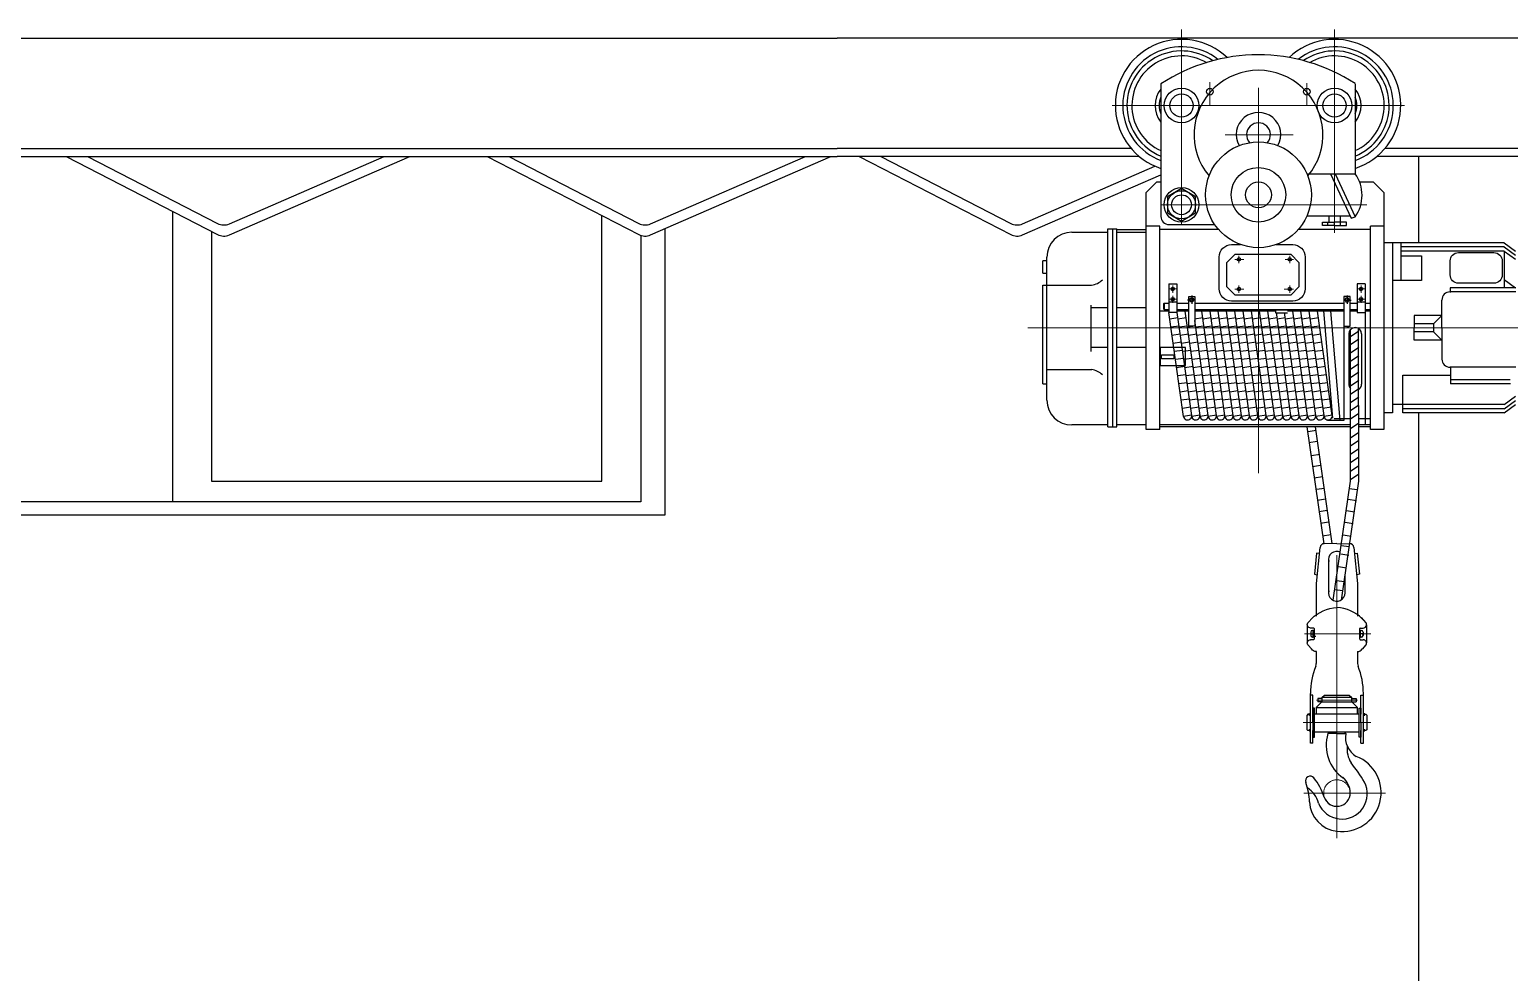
# Model space of a CAD drawing. Extents: x 3335981 to 3441081, y -1359715 to -1003315.
# Drawn here: x 3352496 to 3355244, y -1308345 to -1306594 of the extents above; entities that cross this region are included whole.
import ezdxf

# ---------------------------------------------------------------- set-up
doc = ezdxf.new("R2010")
doc.units = 0
doc.header["$LTSCALE"] = 1000
doc.header["$MEASUREMENT"] = 0
doc.linetypes.add('CENTER2', pattern=[28.575, 19.05, -3.175, 3.175, -3.175])
doc.layers.get('0').update_dxf_attribs({"color": 2})
doc.layers.add('2', color=6, linetype='Continuous')
doc.layers.add('2点划线', color=2, linetype='CENTER2', lineweight=18)

# ---------------------------------------------------------------- blocks, each defined once
blk = doc.blocks.new('DC')
h = blk.add_hatch()
h.set_pattern_fill('ANSI38', color=256, scale=0.1536, style=0)
h.set_pattern_definition([(45, (3481798.1447, -1379464.8606), (-0.34484184, 0.34484184), []), (135, (3481798.1447, -1379464.8606), (-1.0345255, 0.34484184), [1.2192, -0.73152])])
h.paths.add_polyline_path([(3482236.9, -1379191), (3482235.3, -1379191), (3482235.3, -1379191.8), (3482235.3, -1379191.8), (3482235.3, -1379193.2), (3482236.9, -1379193.2)])
h = blk.add_hatch()
h.set_pattern_fill('ANSI38', color=256, scale=0.1536, style=0)
h.set_pattern_definition([(135, (3482775.566, -1379464.8606), (0.34484184, 0.34484184), []), (45, (3482775.566, -1379464.8606), (1.0345255, 0.34484184), [1.2192, -0.73152])])
h.paths.add_polyline_path([(3482336.8, -1379191), (3482338.4, -1379191), (3482338.4, -1379191.8), (3482338.4, -1379191.8), (3482338.4, -1379193.2), (3482336.8, -1379193.2)])
h = blk.add_hatch()
h.set_pattern_fill('ANSI38', color=256, scale=0.1536, style=0)
h.set_pattern_definition([(45, (3481798.14737, -1379494.4527), (-0.34484184, 0.34484184), []), (135, (3481798.14737, -1379494.4527), (-1.0345255, 0.34484184), [1.2192, -0.73152])])
h.paths.add_polyline_path([(3482236.9, -1379220.6), (3482235.3, -1379220.6), (3482235.3, -1379221.4), (3482235.3, -1379221.4), (3482235.3, -1379222.8), (3482236.9, -1379222.8)])
h = blk.add_hatch()
h.set_pattern_fill('ANSI38', color=256, scale=0.1536, style=0)
h.set_pattern_definition([(135, (3482775.5633, -1379494.4527), (0.34484184, 0.34484184), []), (45, (3482775.5633, -1379494.4527), (1.0345255, 0.34484184), [1.2192, -0.73152])])
h.paths.add_polyline_path([(3482336.8, -1379220.6), (3482338.4, -1379220.6), (3482338.4, -1379221.4), (3482338.4, -1379221.4), (3482338.4, -1379222.8), (3482336.8, -1379222.8)])
for p, q in [((3478680.2, -1377936), (3481359.1, -1377936)), ((3491817.9, -1377936), (3481359.1, -1377936)), ((3481959.9, -1378020.8), (3481959.9, -1378266.9)), ((3482320.9, -1378020.5), (3482320.9, -1378187.9)), ((3478928.6, -1378155.5), (3481359.1, -1378155.5)), ((3478934.8, -1378140.7), (3481359.1, -1378140.7)), ((3479926.8, -1378155.5), (3480208.2, -1378300.7)), ((3479966.9, -1378155.5), (3480208.2, -1378280)), ((3480230.2, -1378301.4), (3480565, -1378155.5)), ((3480230.2, -1378280.7), (3480517.5, -1378155.5)), ((3480708.9, -1378155.5), (3480990.4, -1378300.7)), ((3480749, -1378155.5), (3480990.4, -1378280)), ((3481012.3, -1378301.4), (3481347.2, -1378155.5)), ((3481012.3, -1378280.7), (3481299.7, -1378155.5)), ((3481904.6, -1378140.7), (3481359.1, -1378140.7)), ((3481919.7, -1378155.5), (3481359.1, -1378155.5)), ((3481399.8, -1378155.5), (3481681.2, -1378300.7)), ((3481439.9, -1378155.5), (3481681.2, -1378280)), ((3491345.9, -1378155.5), (3482361.1, -1378155.5)), ((3491345.9, -1378140.7), (3482376.1, -1378140.7)), ((3481703.2, -1378280.7), (3481948.9, -1378173.7)), ((3481703.2, -1378301.4), (3481959.9, -1378189.6)), ((3482231.4, -1378187.9), (3482320.9, -1378187.9)), ((3482274.9, -1378187.9), (3482313.4, -1378270.5)), ((3482283.7, -1378187.9), (3482320.9, -1378267.7)), ((3481932.5, -1378222.7), (3481952.7, -1378202.5)), ((3481952.7, -1378202.5), (3481959.9, -1378202.5)), ((3482328.9, -1378202.5), (3482354.1, -1378202.5)), ((3482354.1, -1378202.5), (3482374.2, -1378222.7)), ((3481932.5, -1378473.9), (3481932.5, -1378222.7)), ((3482374.2, -1378222.7), (3482374.2, -1378473.9)), ((3482231.4, -1378265.9), (3482311.3, -1378265.9)), ((3482271.7, -1378265.9), (3482271.7, -1378278)), ((3482293.2, -1378265.9), (3482293.2, -1378278)), ((3482313.4, -1378270.5), (3482320.9, -1378267.7)), ((3481794.3, -1378296.5), (3481861.6, -1378296.5)), ((3481861.6, -1378658), (3481861.6, -1378289.8)), ((3481861.6, -1378289.8), (3481878.2, -1378289.8)), ((3481870.5, -1378658), (3481870.5, -1378289.8)), ((3481878.2, -1378658), (3481878.2, -1378289.8)), ((3481878.2, -1378296.5), (3481932.5, -1378296.5)), ((3481957.7, -1378285), (3481932.5, -1378285)), ((3481957.7, -1378291.3), (3481957.7, -1378285)), ((3481957.7, -1378473.9), (3481957.7, -1378291.3)), ((3482067, -1378291.3), (3481957.7, -1378291.3)), ((3481975.3, -1378282.3), (3482060.1, -1378282.3)), ((3482349, -1378291.3), (3482215.4, -1378291.3)), ((3482260.3, -1378278), (3482282.5, -1378278)), ((3482260.3, -1378284.2), (3482260.3, -1378278)), ((3482282.5, -1378284.2), (3482260.3, -1378284.2)), ((3482269.8, -1378284.2), (3482269.8, -1378278)), ((3482282.5, -1378284.2), (3482282.5, -1378278)), ((3482304.6, -1378278), (3482282.5, -1378278)), ((3482282.5, -1378284.2), (3482304.6, -1378284.2)), ((3482293.5, -1378284.2), (3482293.5, -1378278)), ((3482304.6, -1378284.2), (3482304.6, -1378278)), ((3482374.2, -1378285), (3482349, -1378285)), ((3482349, -1378291.3), (3482349, -1378285)), ((3482349, -1378473.9), (3482349, -1378291.3)), ((3482390.2, -1378315.9), (3482374.2, -1378315.9)), ((3482390.2, -1378315.9), (3482390.2, -1378631.9)), ((3482597.5, -1378315.9), (3482390.2, -1378315.9)), ((3482405.6, -1378315.9), (3482405.6, -1378386.2)), ((3482597.5, -1378323.6), (3482405.6, -1378323.6)), ((3482597.5, -1378315.9), (3482409.3, -1378315.9)), ((3482597.5, -1378315.9), (3482618.6, -1378331.3)), ((3482597.5, -1378323.6), (3482618.6, -1378338.9)), ((3481740.5, -1378372.2), (3481740.5, -1378349.3)), ((3481748.2, -1378349.3), (3481740.5, -1378349.3)), ((3481748.2, -1378608.3), (3481748.2, -1378342.6)), ((3482597.5, -1378331.3), (3482405.6, -1378331.3)), ((3482405.6, -1378340.2), (3482444, -1378340.2)), ((3482444, -1378340.2), (3482444, -1378386.2)), ((3482597.5, -1378331.3), (3482597.5, -1378399.6)), ((3482597.5, -1378331.3), (3482618.6, -1378346.6)), ((3481740.5, -1378372.2), (3481748.2, -1378372.2)), ((3482597.5, -1378384.1), (3482618.6, -1378399.4)), ((3481740.5, -1378395), (3481831.4, -1378395)), ((3481740.5, -1378578.3), (3481740.5, -1378395)), ((3481974.6, -1378392.4), (3481974.6, -1378445.6)), ((3481974.6, -1378392.4), (3481989.4, -1378392.4)), ((3481979.2, -1378403.3), (3481983.9, -1378399.2)), ((3481980.4, -1378404.7), (3481985, -1378400.6)), ((3481989.4, -1378392.4), (3481989.4, -1378445.6)), ((3482339.1, -1378392.4), (3482324.3, -1378392.4)), ((3482324.3, -1378392.4), (3482324.3, -1378445.6)), ((3482328.8, -1378403.3), (3482333.5, -1378399.2)), ((3482330, -1378404.7), (3482334.7, -1378400.6)), ((3482339.1, -1378392.4), (3482339.1, -1378445.6)), ((3482444, -1378386.2), (3482390.2, -1378386.2)), ((3482619.2, -1378399.6), (3482497.1, -1378399.6)), ((3482497.1, -1378399.6), (3482497.1, -1378408.3)), ((3482619.2, -1378407.3), (3482497.1, -1378407.3)), ((3481830.4, -1378517.9), (3481830.4, -1378431.9)), ((3481861.6, -1378437.1), (3481830.4, -1378437.1)), ((3481932.5, -1378437.1), (3481878.2, -1378437.1)), ((3481964.6, -1378429.3), (3481965.8, -1378428.1)), ((3481964.6, -1378429.3), (3481964.6, -1378438.4)), ((3481964.6, -1378438.4), (3481965.8, -1378439.7)), ((3481965.8, -1378428.1), (3481965.8, -1378439.7)), ((3481965.8, -1378428.1), (3481974.6, -1378428.1)), ((3481965.8, -1378439.7), (3481974.6, -1378439.7)), ((3481974.6, -1378426), (3481989.4, -1378426)), ((3481979.2, -1378422.1), (3481983.9, -1378418.1)), ((3481980.4, -1378423.6), (3481985, -1378419.5)), ((3481989.4, -1378428.1), (3482011.6, -1378428.1)), ((3481989.4, -1378439.7), (3482011.6, -1378439.7)), ((3482011.6, -1378415.7), (3482022.9, -1378415.7)), ((3482011.6, -1378470.9), (3482011.6, -1378415.7)), ((3482022.9, -1378415.7), (3482022.9, -1378470.9)), ((3482022.9, -1378428.1), (3482300, -1378428.1)), ((3482022.9, -1378439.7), (3482300, -1378439.7)), ((3482311.4, -1378415.7), (3482300, -1378415.7)), ((3482300, -1378415.7), (3482300, -1378470.9)), ((3482311.4, -1378470.9), (3482311.4, -1378415.7)), ((3482311.4, -1378428.1), (3482324.3, -1378428.1)), ((3482311.4, -1378439.7), (3482324.3, -1378439.7)), ((3482324.3, -1378426), (3482339.1, -1378426)), ((3482328.8, -1378422.1), (3482333.5, -1378418.1)), ((3482330, -1378423.6), (3482334.7, -1378419.5)), ((3482339.1, -1378428.1), (3482349, -1378428.1)), ((3482339.1, -1378439.7), (3482349, -1378439.7)), ((3482481.8, -1378473.9), (3482481.8, -1378422.6)), ((3481974.6, -1378443), (3481957.7, -1378443)), ((3482002, -1378638.5), (3481974.6, -1378445.6)), ((3481989.4, -1378445.6), (3481974.6, -1378445.6)), ((3481991.6, -1378455.7), (3481976.4, -1378457.9)), ((3482011.6, -1378443), (3481989.4, -1378443)), ((3482017.2, -1378637), (3481990.1, -1378445.6)), ((3482006.9, -1378455.7), (3481991.7, -1378457.9)), ((3482032.6, -1378637), (3482005.1, -1378443)), ((3482037.6, -1378455.7), (3482022.4, -1378457.9)), ((3482172.9, -1378443), (3482022.9, -1378443)), ((3482047.9, -1378637), (3482022.9, -1378460.4)), ((3482063.3, -1378637), (3482035.8, -1378443)), ((3482053, -1378455.7), (3482037.8, -1378457.9)), ((3482078.7, -1378637), (3482051.2, -1378443)), ((3482068.4, -1378455.7), (3482053.2, -1378457.9)), ((3482094, -1378637), (3482066.5, -1378443)), ((3482083.7, -1378455.7), (3482068.5, -1378457.9)), ((3482109.4, -1378637), (3482081.9, -1378443)), ((3482099.1, -1378455.7), (3482083.9, -1378457.9)), ((3482124.7, -1378637), (3482097.3, -1378443)), ((3482114.4, -1378455.7), (3482099.2, -1378457.9)), ((3482140.1, -1378637), (3482112.6, -1378443)), ((3482129.8, -1378455.7), (3482114.6, -1378457.9)), ((3482155.5, -1378637), (3482128, -1378443)), ((3482145.2, -1378455.7), (3482130, -1378457.9)), ((3482170.8, -1378637), (3482143.3, -1378443)), ((3482160.5, -1378455.7), (3482145.3, -1378457.9)), ((3482186.2, -1378637), (3482158.7, -1378443)), ((3482175.9, -1378455.7), (3482160.7, -1378457.9)), ((3482195.3, -1378441.4), (3482172.9, -1378441.4)), ((3482172.9, -1378441.4), (3482172.9, -1378446)), ((3482172.9, -1378446), (3482195.3, -1378446)), ((3482201.5, -1378637), (3482174.4, -1378445.6)), ((3482191.2, -1378455.7), (3482176, -1378457.9)), ((3482216.9, -1378637), (3482189.8, -1378445.6)), ((3482206.6, -1378455.7), (3482191.4, -1378457.9)), ((3482300, -1378443), (3482195.3, -1378443)), ((3482232.3, -1378637), (3482204.8, -1378443)), ((3482222, -1378455.7), (3482206.8, -1378457.9)), ((3482247.6, -1378637), (3482220.1, -1378443)), ((3482237.3, -1378455.7), (3482222.1, -1378457.9)), ((3482263, -1378637), (3482235.5, -1378443)), ((3482252.7, -1378455.7), (3482237.5, -1378457.9)), ((3482278.3, -1378637), (3482250.9, -1378443)), ((3482262, -1378442.7), (3482278.9, -1378641.5)), ((3482274.8, -1378442.7), (3482292.1, -1378646.3)), ((3482324.3, -1378443), (3482311.4, -1378443)), ((3482324.3, -1378445.6), (3482339.1, -1378445.6)), ((3482349, -1378443), (3482339.1, -1378443)), ((3482339.1, -1378445.6), (3482339.1, -1378653.9)), ((3482481.8, -1378451.1), (3482430.3, -1378451.1)), ((3482430.3, -1378451.1), (3482430.3, -1378473.9)), ((3482466, -1378466.4), (3482430.3, -1378466.4)), ((3482481.8, -1378451.1), (3482466, -1378466.4)), ((3482466, -1378466.4), (3482466, -1378481.4)), ((3481932.5, -1378662.8), (3481932.5, -1378473.9)), ((3481957.7, -1378653.9), (3481957.7, -1378473.9)), ((3481993.7, -1378470.8), (3481978.5, -1378472.9)), ((3481995.8, -1378485.8), (3481980.6, -1378488)), ((3482009, -1378470.8), (3481994, -1378472.9)), ((3482011.2, -1378485.8), (3481996, -1378488)), ((3482024.4, -1378470.8), (3482009.3, -1378472.9)), ((3482026.5, -1378485.8), (3482011.4, -1378488)), ((3482022.9, -1378470.9), (3482011.6, -1378470.9)), ((3482039.8, -1378470.8), (3482024.7, -1378472.9)), ((3482041.9, -1378485.8), (3482026.7, -1378488)), ((3482055.1, -1378470.8), (3482040.1, -1378472.9)), ((3482057.3, -1378485.8), (3482042.1, -1378488)), ((3482070.5, -1378470.8), (3482055.4, -1378472.9)), ((3482072.6, -1378485.8), (3482057.4, -1378488)), ((3482085.8, -1378470.8), (3482070.8, -1378472.9)), ((3482088, -1378485.8), (3482072.8, -1378488)), ((3482101.2, -1378470.8), (3482086.1, -1378472.9)), ((3482103.3, -1378485.8), (3482088.2, -1378488)), ((3482116.6, -1378470.8), (3482101.5, -1378472.9)), ((3482118.7, -1378485.8), (3482103.5, -1378488)), ((3482131.9, -1378470.8), (3482116.9, -1378472.9)), ((3482134.1, -1378485.8), (3482118.9, -1378488)), ((3482147.3, -1378470.8), (3482132.2, -1378472.9)), ((3482149.4, -1378485.8), (3482134.2, -1378488)), ((3482162.6, -1378470.8), (3482147.6, -1378472.9)), ((3482164.8, -1378485.8), (3482149.6, -1378488)), ((3482178, -1378470.8), (3482162.9, -1378472.9)), ((3482180.1, -1378485.8), (3482165, -1378488)), ((3482193.4, -1378470.8), (3482178.3, -1378472.9)), ((3482195.5, -1378485.8), (3482180.3, -1378488)), ((3482208.7, -1378470.8), (3482193.7, -1378472.9)), ((3482210.9, -1378485.8), (3482195.7, -1378488)), ((3482224.1, -1378470.8), (3482209, -1378472.9)), ((3482226.2, -1378485.8), (3482211, -1378488)), ((3482239.4, -1378470.8), (3482224.4, -1378472.9)), ((3482241.6, -1378485.8), (3482226.4, -1378488)), ((3482254.8, -1378470.8), (3482239.7, -1378472.9)), ((3482256.9, -1378485.8), (3482241.8, -1378488)), ((3482300, -1378470.9), (3482300, -1378646.3)), ((3482300, -1378470.9), (3482311.4, -1378470.9)), ((3482306, -1378470.9), (3482306.1, -1378473.9)), ((3482306, -1378470.9), (3482306.1, -1378473.9)), ((3482306, -1378470.9), (3482306.1, -1378473.9)), ((3482306, -1378470.9), (3482306.1, -1378473.9)), ((3482306, -1378470.9), (3482306.1, -1378473.9)), ((3482306, -1378470.9), (3482306.1, -1378473.9)), ((3482306, -1378470.9), (3482306.1, -1378473.9)), ((3482307.4, -1378470.9), (3482307.5, -1378473.9)), ((3482307.4, -1378470.9), (3482307.5, -1378473.9)), ((3482307.4, -1378470.9), (3482307.5, -1378473.9)), ((3482307.4, -1378470.9), (3482307.5, -1378473.9)), ((3482307.4, -1378470.9), (3482307.5, -1378473.9)), ((3482307.4, -1378470.9), (3482307.5, -1378473.9)), ((3482307.4, -1378470.9), (3482307.5, -1378473.9)), ((3482308.8, -1378485.4), (3482308.8, -1378578.4)), ((3482312.2, -1378758.5), (3482311.9, -1378476.6)), ((3482311.9, -1378489.9), (3482327.3, -1378479.5)), ((3482311.9, -1378504.9), (3482327.3, -1378494.5)), ((3482327.6, -1378758.5), (3482327.2, -1378476.6)), ((3482332.7, -1378485.4), (3482332.7, -1378578.4)), ((3482349, -1378653.9), (3482349, -1378473.9)), ((3482374.2, -1378473.9), (3482374.2, -1378662.8)), ((3482430.3, -1378496.7), (3482430.3, -1378473.9)), ((3482466, -1378481.4), (3482430.3, -1378481.4)), ((3482481.8, -1378496.7), (3482466, -1378481.4)), ((3482481.8, -1378473.9), (3482481.8, -1378531.9)), ((3481861.6, -1378510.7), (3481830.4, -1378510.7)), ((3481932.5, -1378510.7), (3481878.2, -1378510.7)), ((3482005.8, -1378510.8), (3481958.8, -1378510.8)), ((3481958.8, -1378510.8), (3481958.8, -1378543.8)), ((3481998, -1378500.9), (3481982.8, -1378503)), ((3482000.1, -1378515.9), (3481984.9, -1378518.1)), ((3482013.3, -1378500.9), (3481998.1, -1378503)), ((3482015.4, -1378515.9), (3482000.3, -1378518.1)), ((3482005.8, -1378543.8), (3482005.8, -1378510.8)), ((3482028.7, -1378500.9), (3482013.5, -1378503)), ((3482030.8, -1378515.9), (3482015.6, -1378518.1)), ((3482044, -1378500.9), (3482028.8, -1378503)), ((3482046.2, -1378515.9), (3482031, -1378518.1)), ((3482059.4, -1378500.9), (3482044.2, -1378503)), ((3482061.5, -1378515.9), (3482046.3, -1378518.1)), ((3482074.8, -1378500.9), (3482059.6, -1378503)), ((3482076.9, -1378515.9), (3482061.7, -1378518.1)), ((3482090.1, -1378500.9), (3482074.9, -1378503)), ((3482092.2, -1378515.9), (3482077.1, -1378518.1)), ((3482105.5, -1378500.9), (3482090.3, -1378503)), ((3482107.6, -1378515.9), (3482092.4, -1378518.1)), ((3482120.8, -1378500.9), (3482105.6, -1378503)), ((3482123, -1378515.9), (3482107.8, -1378518.1)), ((3482136.2, -1378500.9), (3482121, -1378503)), ((3482138.3, -1378515.9), (3482123.1, -1378518.1)), ((3482151.6, -1378500.9), (3482136.4, -1378503)), ((3482153.7, -1378515.9), (3482138.5, -1378518.1)), ((3482166.9, -1378500.9), (3482151.7, -1378503)), ((3482169, -1378515.9), (3482153.9, -1378518.1)), ((3482182.3, -1378500.9), (3482167.1, -1378503)), ((3482184.4, -1378515.9), (3482169.2, -1378518.1)), ((3482197.6, -1378500.9), (3482182.4, -1378503)), ((3482199.8, -1378515.9), (3482184.6, -1378518.1)), ((3482213, -1378500.9), (3482197.8, -1378503)), ((3482215.1, -1378515.9), (3482199.9, -1378518.1)), ((3482228.4, -1378500.9), (3482213.2, -1378503)), ((3482230.5, -1378515.9), (3482215.3, -1378518.1)), ((3482243.7, -1378500.9), (3482228.5, -1378503)), ((3482245.8, -1378515.9), (3482230.7, -1378518.1)), ((3482259.1, -1378500.9), (3482243.9, -1378503)), ((3482261.2, -1378515.9), (3482246, -1378518.1)), ((3482311.9, -1378520.2), (3482327.3, -1378509.8)), ((3482481.8, -1378496.7), (3482430.3, -1378496.7)), ((3481958.8, -1378543.8), (3482005.8, -1378543.8)), ((3481961, -1378531.3), (3481961, -1378524.1)), ((3481984.1, -1378531.3), (3481961, -1378531.3)), ((3481961.3, -1378524.1), (3481984.1, -1378524.1)), ((3481984.1, -1378524.1), (3481984.1, -1378531.3)), ((3482002.2, -1378531), (3481987, -1378533.1)), ((3482004.4, -1378546), (3481989.2, -1378548.2)), ((3482017.6, -1378531), (3482002.4, -1378533.1)), ((3482019.7, -1378546), (3482004.5, -1378548.2)), ((3482032.9, -1378531), (3482017.8, -1378533.1)), ((3482035.1, -1378546), (3482019.9, -1378548.2)), ((3482048.3, -1378531), (3482033.1, -1378533.1)), ((3482050.4, -1378546), (3482035.2, -1378548.2)), ((3482063.7, -1378531), (3482048.5, -1378533.1)), ((3482065.8, -1378546), (3482050.6, -1378548.2)), ((3482079, -1378531), (3482063.8, -1378533.1)), ((3482081.2, -1378546), (3482066, -1378548.2)), ((3482094.4, -1378531), (3482079.2, -1378533.1)), ((3482096.5, -1378546), (3482081.3, -1378548.2)), ((3482109.7, -1378531), (3482094.6, -1378533.1)), ((3482111.9, -1378546), (3482096.7, -1378548.2)), ((3482125.1, -1378531), (3482109.9, -1378533.1)), ((3482127.2, -1378546), (3482112, -1378548.2)), ((3482140.5, -1378531), (3482125.3, -1378533.1)), ((3482142.6, -1378546), (3482127.4, -1378548.2)), ((3482155.8, -1378531), (3482140.6, -1378533.1)), ((3482158, -1378546), (3482142.8, -1378548.2)), ((3482171.2, -1378531), (3482156, -1378533.1)), ((3482173.3, -1378546), (3482158.1, -1378548.2)), ((3482186.5, -1378531), (3482171.4, -1378533.1)), ((3482188.7, -1378546), (3482173.5, -1378548.2)), ((3482201.9, -1378531), (3482186.7, -1378533.1)), ((3482204, -1378546), (3482188.8, -1378548.2)), ((3482217.3, -1378531), (3482202.1, -1378533.1)), ((3482219.4, -1378546), (3482204.2, -1378548.2)), ((3482232.6, -1378531), (3482217.4, -1378533.1)), ((3482234.8, -1378546), (3482219.6, -1378548.2)), ((3482248, -1378531), (3482232.8, -1378533.1)), ((3482250.1, -1378546), (3482234.9, -1378548.2)), ((3482263.3, -1378531), (3482248.2, -1378533.1)), ((3482265.5, -1378546), (3482250.3, -1378548.2)), ((3482311.9, -1378535.6), (3482327.3, -1378525.2)), ((3482311.9, -1378550.9), (3482327.3, -1378540.5)), ((3482619.2, -1378547.3), (3482497.1, -1378547.3)), ((3482497.7, -1378547.3), (3482497.7, -1378578)), ((3481748.2, -1378551.4), (3481831.6, -1378551.4)), ((3482006.5, -1378561.1), (3481991.3, -1378563.3)), ((3482008.6, -1378576.2), (3481993.4, -1378578.3)), ((3482021.8, -1378561.1), (3482006.7, -1378563.3)), ((3482024, -1378576.2), (3482008.8, -1378578.3)), ((3482037.2, -1378561.1), (3482022, -1378563.3)), ((3482039.3, -1378576.2), (3482024.2, -1378578.3)), ((3482052.6, -1378561.1), (3482037.4, -1378563.3)), ((3482054.7, -1378576.2), (3482039.5, -1378578.3)), ((3482067.9, -1378561.1), (3482052.7, -1378563.3)), ((3482070.1, -1378576.2), (3482054.9, -1378578.3)), ((3482083.3, -1378561.1), (3482068.1, -1378563.3)), ((3482085.4, -1378576.2), (3482070.2, -1378578.3)), ((3482098.6, -1378561.1), (3482083.5, -1378563.3)), ((3482100.8, -1378576.2), (3482085.6, -1378578.3)), ((3482114, -1378561.1), (3482098.8, -1378563.3)), ((3482116.1, -1378576.2), (3482101, -1378578.3)), ((3482129.4, -1378561.1), (3482114.2, -1378563.3)), ((3482131.5, -1378576.2), (3482116.3, -1378578.3)), ((3482144.7, -1378561.1), (3482129.5, -1378563.3)), ((3482146.9, -1378576.2), (3482131.7, -1378578.3)), ((3482160.1, -1378561.1), (3482144.9, -1378563.3)), ((3482162.2, -1378576.2), (3482147, -1378578.3)), ((3482175.4, -1378561.1), (3482160.3, -1378563.3)), ((3482177.6, -1378576.2), (3482162.4, -1378578.3)), ((3482190.8, -1378561.1), (3482175.6, -1378563.3)), ((3482192.9, -1378576.2), (3482177.8, -1378578.3)), ((3482206.2, -1378561.1), (3482191, -1378563.3)), ((3482208.3, -1378576.2), (3482193.1, -1378578.3)), ((3482221.5, -1378561.1), (3482206.3, -1378563.3)), ((3482223.7, -1378576.2), (3482208.5, -1378578.3)), ((3482236.9, -1378561.1), (3482221.7, -1378563.3)), ((3482239, -1378576.2), (3482223.8, -1378578.3)), ((3482252.2, -1378561.1), (3482237.1, -1378563.3)), ((3482254.4, -1378576.2), (3482239.2, -1378578.3)), ((3482267.6, -1378561.1), (3482252.4, -1378563.3)), ((3482269.7, -1378576.2), (3482254.6, -1378578.3)), ((3482311.9, -1378566.3), (3482327.3, -1378555.9)), ((3482311.9, -1378581.7), (3482327.3, -1378571.3)), ((3482409.3, -1378561.6), (3482497.7, -1378561.6)), ((3482409.3, -1378631.9), (3482409.3, -1378561.6)), ((3482608.8, -1378570.3), (3482497.7, -1378570.3)), ((3482609.2, -1378578), (3482497.7, -1378578)), ((3481740.5, -1378578.3), (3481748.2, -1378578.3)), ((3482010.7, -1378591.2), (3481995.6, -1378593.4)), ((3482026.1, -1378591.2), (3482010.9, -1378593.4)), ((3482041.5, -1378591.2), (3482026.3, -1378593.4)), ((3482056.8, -1378591.2), (3482041.6, -1378593.4)), ((3482072.2, -1378591.2), (3482057, -1378593.4)), ((3482087.5, -1378591.2), (3482072.4, -1378593.4)), ((3482102.9, -1378591.2), (3482087.7, -1378593.4)), ((3482118.3, -1378591.2), (3482103.1, -1378593.4)), ((3482133.6, -1378591.2), (3482118.4, -1378593.4)), ((3482149, -1378591.2), (3482133.8, -1378593.4)), ((3482164.3, -1378591.2), (3482149.2, -1378593.4)), ((3482179.7, -1378591.2), (3482164.5, -1378593.4)), ((3482195.1, -1378591.2), (3482179.9, -1378593.4)), ((3482210.4, -1378591.2), (3482195.2, -1378593.4)), ((3482225.8, -1378591.2), (3482210.6, -1378593.4)), ((3482241.1, -1378591.2), (3482226, -1378593.4)), ((3482256.5, -1378591.2), (3482241.3, -1378593.4)), ((3482271.9, -1378591.2), (3482256.7, -1378593.4)), ((3482311.9, -1378597), (3482327.3, -1378586.6)), ((3482311.9, -1378612.4), (3482327.3, -1378602)), ((3482597.5, -1378616.5), (3482618.6, -1378601.2)), ((3482012.9, -1378606.3), (3481997.7, -1378608.4)), ((3482015, -1378621.3), (3481999.8, -1378623.5)), ((3482028.2, -1378606.3), (3482013.1, -1378608.4)), ((3482030.4, -1378621.3), (3482015.2, -1378623.5)), ((3482043.6, -1378606.3), (3482028.4, -1378608.4)), ((3482045.7, -1378621.3), (3482030.5, -1378623.5)), ((3482059, -1378606.3), (3482043.8, -1378608.4)), ((3482061.1, -1378621.3), (3482045.9, -1378623.5)), ((3482074.3, -1378606.3), (3482059.1, -1378608.4)), ((3482076.5, -1378621.3), (3482061.3, -1378623.5)), ((3482089.7, -1378606.3), (3482074.5, -1378608.4)), ((3482091.8, -1378621.3), (3482076.6, -1378623.5)), ((3482105, -1378606.3), (3482089.9, -1378608.4)), ((3482107.2, -1378621.3), (3482092, -1378623.5)), ((3482120.4, -1378606.3), (3482105.2, -1378608.4)), ((3482122.5, -1378621.3), (3482107.3, -1378623.5)), ((3482135.8, -1378606.3), (3482120.6, -1378608.4)), ((3482137.9, -1378621.3), (3482122.7, -1378623.5)), ((3482151.1, -1378606.3), (3482135.9, -1378608.4)), ((3482153.3, -1378621.3), (3482138.1, -1378623.5)), ((3482166.5, -1378606.3), (3482151.3, -1378608.4)), ((3482168.6, -1378621.3), (3482153.4, -1378623.5)), ((3482181.8, -1378606.3), (3482166.7, -1378608.4)), ((3482184, -1378621.3), (3482168.8, -1378623.5)), ((3482197.2, -1378606.3), (3482182, -1378608.4)), ((3482199.3, -1378621.3), (3482184.1, -1378623.5)), ((3482212.6, -1378606.3), (3482197.4, -1378608.4)), ((3482214.7, -1378621.3), (3482199.5, -1378623.5)), ((3482227.9, -1378606.3), (3482212.7, -1378608.4)), ((3482230.1, -1378621.3), (3482214.9, -1378623.5)), ((3482243.3, -1378606.3), (3482228.1, -1378608.4)), ((3482245.4, -1378621.3), (3482230.2, -1378623.5)), ((3482258.6, -1378606.3), (3482243.5, -1378608.4)), ((3482260.8, -1378621.3), (3482245.6, -1378623.5)), ((3482274, -1378606.3), (3482258.8, -1378608.4)), ((3482276.1, -1378621.3), (3482260.9, -1378623.5)), ((3482311.9, -1378627.7), (3482327.3, -1378617.3)), ((3482311.9, -1378643.1), (3482327.3, -1378632.7)), ((3482390.2, -1378631.9), (3482374.2, -1378631.9)), ((3482597.5, -1378616.5), (3482390.2, -1378616.5)), ((3482597.5, -1378624.2), (3482409.3, -1378624.2)), ((3482597.5, -1378631.9), (3482409.3, -1378631.9)), ((3482597.5, -1378624.2), (3482618.6, -1378608.8)), ((3482597.5, -1378631.9), (3482618.6, -1378616.5)), ((3481861.6, -1378654.4), (3481794.3, -1378654.4)), ((3481861.6, -1378658), (3481878.2, -1378658)), ((3481932.5, -1378654.4), (3481878.2, -1378654.4)), ((3482312.1, -1378653.9), (3481957.7, -1378653.9)), ((3481957.7, -1378662.8), (3481957.7, -1378653.9)), ((3482312.1, -1378657.9), (3481957.7, -1378657.9)), ((3482017.1, -1378636.4), (3482002, -1378638.5)), ((3482032.5, -1378636.4), (3482017.3, -1378638.5)), ((3482047.9, -1378636.4), (3482032.7, -1378638.5)), ((3482063.2, -1378636.4), (3482048, -1378638.5)), ((3482078.6, -1378636.4), (3482063.4, -1378638.5)), ((3482093.9, -1378636.4), (3482078.8, -1378638.5)), ((3482109.3, -1378636.4), (3482094.1, -1378638.5)), ((3482124.7, -1378636.4), (3482109.5, -1378638.5)), ((3482140, -1378636.4), (3482124.8, -1378638.5)), ((3482155.4, -1378636.4), (3482140.2, -1378638.5)), ((3482170.7, -1378636.4), (3482155.6, -1378638.5)), ((3482186.1, -1378636.4), (3482170.9, -1378638.5)), ((3482201.5, -1378636.4), (3482186.3, -1378638.5)), ((3482216.8, -1378636.4), (3482201.6, -1378638.5)), ((3482232.2, -1378636.4), (3482217, -1378638.5)), ((3482263, -1378874.9), (3482231.5, -1378657.9)), ((3482247.5, -1378636.4), (3482232.4, -1378638.5)), ((3482278.3, -1378874.8), (3482246.9, -1378657.9)), ((3482262.9, -1378636.4), (3482247.7, -1378638.5)), ((3482278.3, -1378636.4), (3482263.1, -1378638.5)), ((3482300, -1378646.3), (3482269.3, -1378646.3)), ((3482281.7, -1378642.6), (3482312.1, -1378642.6)), ((3482311.9, -1378661), (3482327.3, -1378650.6)), ((3482327.4, -1378642.6), (3482349, -1378642.6)), ((3482349, -1378653.9), (3482327.5, -1378653.9)), ((3482349, -1378657.9), (3482327.5, -1378657.9)), ((3482349, -1378662.8), (3482349, -1378653.9)), ((3481957.7, -1378662.8), (3481932.5, -1378662.8)), ((3482248.4, -1378664.8), (3482233.4, -1378667)), ((3482250.1, -1378685.2), (3482235, -1378687.4)), ((3482311.9, -1378678), (3482327.3, -1378667.6)), ((3482311.9, -1378693.3), (3482327.3, -1378682.9)), ((3482374.2, -1378662.8), (3482349, -1378662.8)), ((3482254.9, -1378709.4), (3482239.9, -1378711.6)), ((3482311.9, -1378708.7), (3482327.3, -1378698.3)), ((3482311.9, -1378724.1), (3482327.3, -1378713.6)), ((3482256.6, -1378729.8), (3482241.5, -1378732)), ((3482311.9, -1378740.1), (3482327.3, -1378729.7)), ((3482259.9, -1378750.7), (3482244.9, -1378752.9)), ((3482280.1, -1378980), (3482312.2, -1378758.5)), ((3482295.4, -1378980), (3482327.6, -1378758.5)), ((3482311.9, -1378755.5), (3482327.3, -1378745.1)), ((3482264, -1378772.1), (3482249, -1378774.3)), ((3482265.7, -1378792.5), (3482250.6, -1378794.7)), ((3482308, -1378792.5), (3482323.1, -1378794.7)), ((3482309.7, -1378772.1), (3482324.7, -1378774.3)), ((3482269, -1378813.4), (3482254, -1378815.6)), ((3482304.7, -1378813.4), (3482319.7, -1378815.6)), ((3482271.5, -1378835), (3482256.5, -1378837.2)), ((3482302.2, -1378835), (3482317.2, -1378837.2)), ((3482275.3, -1378858.6), (3482260.2, -1378860.7)), ((3482286.9, -1378874.7), (3482263.1, -1378874.9)), ((3482286.9, -1378874.7), (3482310.6, -1378874.9)), ((3482294.7, -1378878.1), (3482309.7, -1378880.3)), ((3482298.4, -1378858.6), (3482313.5, -1378860.7)), ((3482249.2, -1378892.3), (3482245, -1378931.7)), ((3482255.4, -1378881.8), (3482248.5, -1378949.1)), ((3482254.2, -1378893.4), (3482249.2, -1378892.3)), ((3482271.7, -1378966.2), (3482271.7, -1378904.5)), ((3482293.9, -1378894), (3482308.9, -1378896.2)), ((3482318.3, -1378881.8), (3482325.3, -1378949.1)), ((3482319.5, -1378893.4), (3482324.5, -1378892.3)), ((3482324.5, -1378892.3), (3482328.7, -1378931.7)), ((3482245, -1378931.7), (3482250.1, -1378933)), ((3482289.7, -1378917.3), (3482304.7, -1378919.5)), ((3482302, -1378966.2), (3482302, -1378934.9)), ((3482328.7, -1378931.7), (3482323.6, -1378933)), ((3482248.5, -1378949.1), (3482248.5, -1379003)), ((3482283, -1378959.8), (3482298.1, -1378962)), ((3482285.9, -1378943.2), (3482301, -1378945.3)), ((3482325.3, -1378949.1), (3482325.3, -1379003)), ((3482248.5, -1379003), (3482248.5, -1379009.3)), ((3482325.3, -1379003), (3482325.3, -1379009.3)), ((3482231.9, -1379025.4), (3482231.9, -1379059.2)), ((3482243.4, -1379031.5), (3482237.9, -1379031.5)), ((3482238.2, -1379039.2), (3482238.2, -1379040.6)), ((3482238.2, -1379040.6), (3482238.2, -1379043.9)), ((3482238.2, -1379043.9), (3482238.2, -1379045.4)), ((3482239.8, -1379042.3), (3482242.8, -1379042.3)), ((3482242.8, -1379036.2), (3482241.3, -1379036.2)), ((3482242.8, -1379041.5), (3482244.6, -1379042.3)), ((3482242.8, -1379042.3), (3482244.6, -1379043.4)), ((3482244.6, -1379032.7), (3482244.6, -1379052)), ((3482329.1, -1379032.7), (3482329.1, -1379052)), ((3482330.9, -1379041.5), (3482329.1, -1379042.3)), ((3482330.9, -1379042.3), (3482329.1, -1379043.4)), ((3482330.3, -1379031.5), (3482335.8, -1379031.5)), ((3482330.9, -1379036.2), (3482332.4, -1379036.2)), ((3482333.9, -1379042.3), (3482330.9, -1379042.3)), ((3482335.5, -1379039.2), (3482335.5, -1379040.6)), ((3482335.5, -1379040.6), (3482335.5, -1379043.9)), ((3482335.5, -1379043.9), (3482335.5, -1379045.4)), ((3482341.8, -1379025.4), (3482341.8, -1379059.2)), ((3482243.4, -1379053.2), (3482237.9, -1379053.2)), ((3482241.3, -1379048.5), (3482242.8, -1379048.5)), ((3482247.7, -1379047.3), (3482244.6, -1379047.3)), ((3482330.3, -1379053.2), (3482335.8, -1379053.2)), ((3482332.4, -1379048.5), (3482330.9, -1379048.5)), ((3482248.5, -1379075.4), (3482248.5, -1379081.7)), ((3482248.5, -1379081.7), (3482248.5, -1379097.6)), ((3482325.3, -1379075.4), (3482325.3, -1379081.7)), ((3482325.3, -1379081.7), (3482325.3, -1379097.6)), ((3482237.7, -1379207.2), (3482237.7, -1379153.4)), ((3482336, -1379207.2), (3482336, -1379153.4)), ((3482242.3, -1379156.5), (3482237.8, -1379156.5)), ((3482242.3, -1379207.2), (3482242.3, -1379156.5)), ((3482245.4, -1379180.3), (3482242.3, -1379180.3)), ((3482242.3, -1379180.3), (3482242.3, -1379207.2)), ((3482245.4, -1379207.2), (3482245.4, -1379180.3)), ((3482259.1, -1379168.5), (3482248.4, -1379179.3)), ((3482248.4, -1379179.3), (3482325.2, -1379179.3)), ((3482248.4, -1379179.3), (3482248.4, -1379191.2)), ((3482251.3, -1379162.4), (3482251.3, -1379168.5)), ((3482259.1, -1379162.4), (3482251.3, -1379162.4)), ((3482259.1, -1379168.5), (3482251.3, -1379168.5)), ((3482259.1, -1379160.8), (3482263.8, -1379156.2)), ((3482314.4, -1379160.8), (3482259.1, -1379160.8)), ((3482259.1, -1379160.8), (3482259.1, -1379168.5)), ((3482259.1, -1379168.5), (3482314.4, -1379168.5)), ((3482263.8, -1379156.2), (3482309.8, -1379156.2)), ((3482309.8, -1379156.2), (3482314.4, -1379160.8)), ((3482314.4, -1379168.5), (3482314.4, -1379160.8)), ((3482314.4, -1379168.5), (3482325.2, -1379179.3)), ((3482314.6, -1379162.4), (3482322.4, -1379162.4)), ((3482314.6, -1379168.5), (3482322.4, -1379168.5)), ((3482322.4, -1379162.4), (3482322.4, -1379168.5)), ((3482325.2, -1379191.2), (3482325.2, -1379179.3)), ((3482328.3, -1379207.2), (3482328.3, -1379180.3)), ((3482328.3, -1379180.3), (3482331.4, -1379180.3)), ((3482331.4, -1379156.5), (3482335.9, -1379156.5)), ((3482331.4, -1379207.2), (3482331.4, -1379156.5)), ((3482331.4, -1379180.3), (3482331.4, -1379191.8)), ((3482233.1, -1379191.8), (3482231.6, -1379193.4)), ((3482231.6, -1379220.5), (3482231.6, -1379193.4)), ((3482235.3, -1379191.8), (3482233.1, -1379191.8)), ((3482235.3, -1379193.2), (3482235.3, -1379191.8)), ((3482236.9, -1379193.2), (3482235.3, -1379193.2)), ((3482236.9, -1379191.8), (3482236.9, -1379193.2)), ((3482236.9, -1379191.8), (3482237.7, -1379191.8)), ((3482237.7, -1379245.6), (3482237.7, -1379207.2)), ((3482242.3, -1379207.2), (3482242.3, -1379234.1)), ((3482245.4, -1379191.2), (3482286.9, -1379191.2)), ((3482245.4, -1379234.1), (3482245.4, -1379207.2)), ((3482286.9, -1379191.2), (3482328.3, -1379191.2)), ((3482328.3, -1379234.1), (3482328.3, -1379207.2)), ((3482331.4, -1379207.2), (3482331.4, -1379234.1)), ((3482336.8, -1379191.8), (3482336, -1379191.8)), ((3482336, -1379245.6), (3482336, -1379207.2)), ((3482336.8, -1379191.8), (3482336.8, -1379193.2)), ((3482336.8, -1379193.2), (3482338.4, -1379193.2)), ((3482338.4, -1379193.2), (3482338.4, -1379191.8)), ((3482338.4, -1379191.8), (3482340.6, -1379191.8)), ((3482340.6, -1379191.8), (3482342.2, -1379193.4)), ((3482342.2, -1379193.4), (3482342.2, -1379220.5)), ((3482231.6, -1379220.5), (3482233.1, -1379222)), ((3482235.3, -1379222), (3482233.1, -1379222)), ((3482236.9, -1379220.6), (3482235.3, -1379220.6)), ((3482235.3, -1379220.6), (3482235.3, -1379222)), ((3482236.9, -1379222), (3482236.9, -1379220.6)), ((3482237.7, -1379222), (3482236.9, -1379222)), ((3482237.7, -1379222), (3482236.9, -1379222)), ((3482242.3, -1379245.6), (3482242.3, -1379222)), ((3482242.3, -1379234.1), (3482245.4, -1379234.1)), ((3482245.4, -1379224.2), (3482328.3, -1379224.2)), ((3482286.9, -1379227.7), (3482270.3, -1379227.7)), ((3482286.9, -1379227.7), (3482303.4, -1379227.7)), ((3482331.4, -1379234.1), (3482328.3, -1379234.1)), ((3482331.4, -1379245.6), (3482331.4, -1379222)), ((3482336.8, -1379222), (3482336, -1379222)), ((3482336.8, -1379222), (3482336.8, -1379220.6)), ((3482336.8, -1379220.6), (3482338.4, -1379220.6)), ((3482338.4, -1379220.6), (3482338.4, -1379222)), ((3482340.6, -1379222), (3482338.4, -1379222)), ((3482342.2, -1379220.5), (3482340.6, -1379222)), ((3482242.3, -1379245.6), (3482237.7, -1379245.6)), ((3482331.4, -1379245.6), (3482336, -1379245.6))]:
    blk.add_line(p, q)
at = {"color": 125}
blk.add_line((3481878.2, -1378291.2), (3481932.5, -1378291.2), dxfattribs=at)
for points in [[(3482024.4, -1378230.4), (3481998.3, -1378215.3), (3481972.2, -1378230.4), (3481972.2, -1378260.5), (3481998.3, -1378275.6), (3482024.4, -1378260.5)], [(3482097.6, -1378337.1), (3482201, -1378337.1), (3482216.4, -1378352.5), (3482216.4, -1378397.6), (3482201, -1378413), (3482097.6, -1378413), (3482082.3, -1378397.6), (3482082.3, -1378352.5)], [(3482013.3, -1378422.2), (3482015.3, -1378418.8), (3482019.2, -1378418.8), (3482021.2, -1378422.2), (3482019.2, -1378425.6), (3482015.3, -1378425.6)], [(3482309.6, -1378422.2), (3482307.7, -1378418.8), (3482303.7, -1378418.8), (3482301.7, -1378422.2), (3482303.7, -1378425.6), (3482307.7, -1378425.6)], [(3482242.8, -1379036.2), (3482244.6, -1379036.2), (3482244.6, -1379048.5), (3482242.8, -1379048.5)], [(3482330.9, -1379036.2), (3482329.1, -1379036.2), (3482329.1, -1379048.5), (3482330.9, -1379048.5)], [(3482236.9, -1379193.2), (3482235.3, -1379193.2), (3482235.3, -1379191), (3482236.9, -1379191)], [(3482336.8, -1379193.2), (3482338.4, -1379193.2), (3482338.4, -1379191), (3482336.8, -1379191)], [(3482236.9, -1379222.8), (3482235.3, -1379222.8), (3482235.3, -1379220.6), (3482236.9, -1379220.6)], [(3482336.8, -1379222.8), (3482338.4, -1379222.8), (3482338.4, -1379220.6), (3482336.8, -1379220.6)]]:
    blk.add_lwpolyline(points, close=True)
for points in [[(3482174.2, -1378319.4), (3482204.7, -1378319.4, -0.414214), (3482227.8, -1378342.5), (3482227.8, -1378401.3, -0.414214), (3482204.7, -1378424.4), (3482091.4, -1378424.4, -0.414214), (3482068.3, -1378401.3), (3482068.3, -1378342.5, -0.414214), (3482091.4, -1378319.4), (3482108.1, -1378319.4)], [(3482239.8, -1379014.3, -0.190739), (3482286.9, -1378993.7)], [(3482333.9, -1379014.3, 0.190739), (3482286.9, -1378993.7)], [(3482237.9, -1379031.5, -0.59269), (3482232.8, -1379022.2)], [(3482335.8, -1379031.5, 0.59269), (3482340.9, -1379022.2)], [(3482232.8, -1379062.5, -0.59269), (3482237.9, -1379053.2)], [(3482248.8, -1379075.4, -0.255737), (3482239.8, -1379070.4)], [(3482324.9, -1379075.4, 0.255737), (3482333.9, -1379070.4)], [(3482340.9, -1379062.5, 0.59269), (3482335.8, -1379053.2)]]:
    blk.add_lwpolyline(points, format="xyb")
blk.add_lwpolyline([(3482512.6, -1378334.3), (3482578.5, -1378334.3, -0.414214), (3482593.9, -1378349.7), (3482593.9, -1378375.7, -0.414214), (3482578.5, -1378391.1), (3482512.6, -1378391.1, -0.414214), (3482497.3, -1378375.7), (3482497.3, -1378349.7, -0.414214)], format="xyb", close=True)
for points in [[(3482242, -1379011.7), (3482233.1, -1379021.8)], [(3482331.7, -1379011.7), (3482340.6, -1379021.8)], [(3482233.1, -1379062.9), (3482240.1, -1379070.8)], [(3482340.6, -1379062.9), (3482333.6, -1379070.8)]]:
    blk.add_lwpolyline(points)
for centre, radius in [((3481998.3, -1378061.1), 32.3), ((3481998.3, -1378061.1), 21.5), ((3482050.7, -1378035.4), 6.14), ((3482230.8, -1378035.4), 6.14), ((3482282.5, -1378061.1), 32.3), ((3482282.5, -1378061.1), 21.5), ((3482141.2, -1378226.9), 98.2), ((3482141.2, -1378226.9), 50.7), ((3481998.3, -1378245.4), 32.3), ((3481998.3, -1378245.4), 26.1), ((3482141.2, -1378226.9), 24), ((3481998.3, -1378245.4), 18.4), ((3482104.9, -1378346.8), 3.18), ((3482199.3, -1378346.8), 3.18), ((3481982, -1378401.8), 3.18), ((3482104.9, -1378401.9), 3.18), ((3482199.3, -1378401.9), 3.18), ((3482331.7, -1378401.8), 3.18), ((3481982, -1378420.7), 3.18), ((3482331.7, -1378420.7), 3.18)]:
    blk.add_circle(centre, radius)
for centre, radius, start, end in [((3481998.3, -1378061.1), 122.9, 46.5103, 251.79), ((3482282.5, -1378061.1), 122.9, 288.21, 133.4334), ((3481998.3, -1378061.1), 109.1, 51.7527, 249.3834), ((3481998.3, -1378061.1), 101.4, 55.1985, 247.7414), ((3481998.3, -1378061.1), 92.2, 59.5419, 245.3757), ((3482140.7, -1378296.7), 329.8, 56.8823, 123.2332), ((3482282.5, -1378061.1), 109.1, 290.6166, 128.1625), ((3482282.5, -1378061.1), 101.4, 292.2586, 124.6958), ((3482282.5, -1378061.1), 92.2, 294.6243, 120.4581), ((3482141.2, -1378115.3), 119.6, 320.1566, 219.8434), ((3481998.3, -1378061.1), 49.2, 141.3752, 218.6248), ((3481998.3, -1378061.1), 41.5, 157.8084, 202.1916), ((3482282.5, -1378061.1), 49.2, 321.3752, 38.6248), ((3482282.5, -1378061.1), 41.5, 337.8084, 22.1916), ((3482141.2, -1378115.3), 41.4, 330.7883, 209.2117), ((3482141.2, -1378115.3), 22.1, 318.3271, 221.6729), ((3482264.6, -1378227.8), 69, 324.6345, 35.3655), ((3481975.3, -1378266.9), 15.4, 180, 270), ((3480219.9, -1378257.3), 25.6, 242.7164, 293.5379), ((3480219.9, -1378277.9), 25.6, 242.7164, 293.5379), ((3481002.1, -1378257.3), 25.6, 242.7164, 293.5379), ((3481002.1, -1378277.9), 25.6, 242.7164, 293.5379), ((3481692.9, -1378257.3), 25.6, 242.7164, 293.5379), ((3481692.9, -1378277.9), 25.6, 242.7164, 293.5379), ((3481794.3, -1378342.6), 46.1, 90, 180), ((3481823.9, -1378354.2), 41.4, 280.3598, 311.852), ((3482497.1, -1378422.6), 15.4, 90, 180), ((3482320.8, -1378485.4), 11.9, 0, 180), ((3482497.1, -1378531.9), 15.4, 180, 270), ((3481823.9, -1378592.1), 41.4, 48.148, 79.6402), ((3482320.8, -1378578.4), 11.9, 180, 223.2906), ((3482320.8, -1378578.4), 11.9, 303.9191, 0), ((3481794.3, -1378608.3), 46.1, 180, 270), ((3482009.6, -1378637.4), 7.68, 188.0617, 12.4635), ((3482024.9, -1378637.4), 7.68, 188.0617, 12.4635), ((3482040.3, -1378637.4), 7.68, 188.0617, 12.4635), ((3482055.6, -1378637.4), 7.68, 188.0617, 12.4635), ((3482071, -1378637.4), 7.68, 188.0617, 12.4635), ((3482086.4, -1378637.4), 7.68, 188.0617, 12.4635), ((3482101.7, -1378637.4), 7.68, 188.0617, 12.4635), ((3482117.1, -1378637.4), 7.68, 188.0617, 12.4635), ((3482132.4, -1378637.4), 7.68, 188.0617, 12.4635), ((3482147.8, -1378637.4), 7.68, 188.0617, 12.4635), ((3482163.2, -1378637.4), 7.68, 188.0617, 12.4635), ((3482178.5, -1378637.4), 7.68, 188.0617, 12.4635), ((3482193.9, -1378637.4), 7.68, 188.0617, 12.4635), ((3482209.2, -1378637.4), 7.68, 188.0617, 12.4635), ((3482224.6, -1378637.4), 7.68, 188.0617, 12.4635), ((3482240, -1378637.4), 7.68, 188.0617, 12.4635), ((3482255.3, -1378637.4), 7.68, 188.0617, 12.4635), ((3482270.7, -1378637.4), 7.68, 188.0617, 12.4635), ((3482263.1, -1378882.6), 7.68, 90, 174.114), ((3482310.6, -1378882.6), 7.68, 5.886, 90), ((3482286.6, -1378904.5), 15.4, 65.2003, 194.0179), ((3482286.6, -1378966.2), 15.4, 165.9821, 0), ((3482241.3, -1379039.2), 3.07, 90, 180), ((3482239.8, -1379040.8), 1.54, 180, 270.0914), ((3482239.8, -1379043.9), 1.54, 89.9086, 180), ((3482243.4, -1379032.7), 1.15, 0, 90), ((3482330.3, -1379032.7), 1.15, 90, 180), ((3482332.4, -1379039.2), 3.07, 0, 90), ((3482333.9, -1379040.8), 1.54, 269.9086, 0), ((3482333.9, -1379043.9), 1.54, 0, 90.0914), ((3482241.3, -1379045.4), 3.07, 180, 269.8172), ((3482243.4, -1379052), 1.15, 270, 0), ((3482330.3, -1379052), 1.15, 180, 270), ((3482332.4, -1379045.4), 3.07, 270.1828, 0), ((3482236.2, -1379097.6), 12.3, 338.2132, 0), ((3482337.5, -1379097.6), 12.3, 180, 201.7868), ((3482375.9, -1379153.4), 138.2, 158.2132, 180), ((3482197.8, -1379153.4), 138.2, 0, 21.7868), ((3482339.9, -1379249.6), 73, 162.5424, 236.1966), ((3482266.9, -1379222.5), 6.17, 303.0608, 339.9968), ((3482305, -1379223.9), 4.11, 195.5501, 248.2316), ((3482343.1, -1379235.2), 40.3, 169.2838, 239.5827), ((3482353.9, -1379256.1), 48.2, 173.7164, 212.3905), ((3482297, -1379337.3), 72, 261.9191, 69.1205), ((3481987.3, -1379535.8), 413.1, 31.8738, 37.9186), ((3482237.2, -1379315.5), 8.85, 39.497, 201.0395), ((3482131.5, -1379356.2), 104.4, 0.9842, 21.0395), ((3482163.5, -1379376.3), 104.4, 17.2077, 39.497), ((3482296.3, -1379339.2), 47.1, 201.8771, 27.2367), ((3482273.6, -1379338.3), 38, 0.3409, 50.8969), ((3482207.2, -1379368.2), 46.8, 14.1085, 57.6585), ((3482286.9, -1379338.1), 24.8, 197.2077, 1.9544), ((3482292.1, -1379352.7), 56.2, 181.7547, 264.6565)]:
    blk.add_arc(centre, radius, start, end)
at = {"layer": '2'}
for p, q in [((3482023.6, -1378422.4), (3482009.6, -1378422.4)), ((3482017.3, -1378414.1), (3482017.3, -1378429.5)), ((3482299.4, -1378422.4), (3482313.4, -1378422.4)), ((3482305.7, -1378414.1), (3482305.7, -1378429.5))]:
    blk.add_line(p, q, dxfattribs=at)
at = {"layer": '2点划线'}
for p, q in [((3481998.3, -1378282.3), (3481998.3, -1377920)), ((3482282.5, -1378297.4), (3482282.5, -1377920)), ((3482050.7, -1378061.1), (3482050.7, -1378018)), ((3482230.8, -1378061.1), (3482230.8, -1378019.4)), ((3482141.2, -1378743.7), (3482141.2, -1378028.4)), ((3481869.5, -1378061.1), (3482412.1, -1378061.1)), ((3482079.3, -1378115.3), (3482205.7, -1378115.3)), ((3481959.9, -1378245.4), (3482342.7, -1378245.4)), ((3481986.8, -1378245.4), (3482060.9, -1378245.4)), ((3482244.9, -1378245.4), (3482319, -1378245.4)), ((3482097.1, -1378346.8), (3482113.9, -1378346.8)), ((3482104.9, -1378340.4), (3482104.9, -1378353.8)), ((3482190.6, -1378346.8), (3482206.3, -1378346.8)), ((3482199.3, -1378340.4), (3482199.3, -1378353.8)), ((3481974.2, -1378401.8), (3481989.1, -1378401.8)), ((3481982, -1378395.4), (3481982, -1378408.9)), ((3482097.1, -1378401.9), (3482113.9, -1378401.9)), ((3482104.9, -1378395.5), (3482104.9, -1378409)), ((3482188.7, -1378401.9), (3482206.3, -1378401.9)), ((3482199.3, -1378395.5), (3482199.3, -1378409)), ((3482339.5, -1378401.8), (3482324.6, -1378401.8)), ((3482331.7, -1378395.4), (3482331.7, -1378408.9)), ((3481974.2, -1378420.7), (3481989.1, -1378420.7)), ((3481982, -1378414.3), (3481982, -1378427.8)), ((3482339.5, -1378420.7), (3482324.6, -1378420.7)), ((3482331.7, -1378414.3), (3482331.7, -1378427.8)), ((3481712.8, -1378473.9), (3482774.9, -1378473.9)), ((3482286.9, -1378896.2), (3482286.9, -1379421.7)), ((3482349.9, -1379042.3), (3482226.6, -1379042.3)), ((3482225.2, -1379338.1), (3482376.8, -1379338.1))]:
    blk.add_line(p, q, dxfattribs=at)
at = {"layer": '2点划线', "ltscale": 0.5}
for p, q in [((3482249, -1379165.4), (3482324.8, -1379165.4)), ((3482350.1, -1379207.2), (3482224.3, -1379207.2))]:
    blk.add_line(p, q, dxfattribs=at)
blk.add_circle((3482286.9, -1379338.1), 24.6, dxfattribs=at)

msp = doc.modelspace()

# ---------------------------------------------------------------- linework, layer by layer
at = {"linetype": 'ByBlock', "ltscale": 0.01}
for p, q in [((3355076.3, -1306990.1), (3355076.3, -1306829.8)), ((3355076.3, -1312695.5), (3355076.3, -1307306.1))]:
    msp.add_line(p, q, dxfattribs=at)
at = {"color": 4, "ltscale": 100}
for p, q in [((3352761.8, -1306931.8), (3352761.8, -1307471.5)), ((3353559.3, -1307433.1), (3353559.3, -1306939.7)), ((3352834.3, -1306969.2), (3352834.3, -1307433.1)), ((3353631.8, -1306976.6), (3353631.8, -1307471.5)), ((3352834.3, -1307433.1), (3353559.3, -1307433.1)), ((3353631.8, -1307471.5), (3351336.3, -1307471.5))]:
    msp.add_line(p, q, dxfattribs=at)
at = {"color": 4}
for p, q in [((3353676.8, -1307495.5), (3353676.8, -1306963.8)), ((3351336.3, -1307495.5), (3353676.8, -1307495.5))]:
    msp.add_line(p, q, dxfattribs=at)

# ---------------------------------------------------------------- block references
at = {"linetype": 'ByBlock'}
msp.add_blockref('DC', (-127362.7, 71325.8), dxfattribs=at)

doc.saveas('drawing.dxf')
